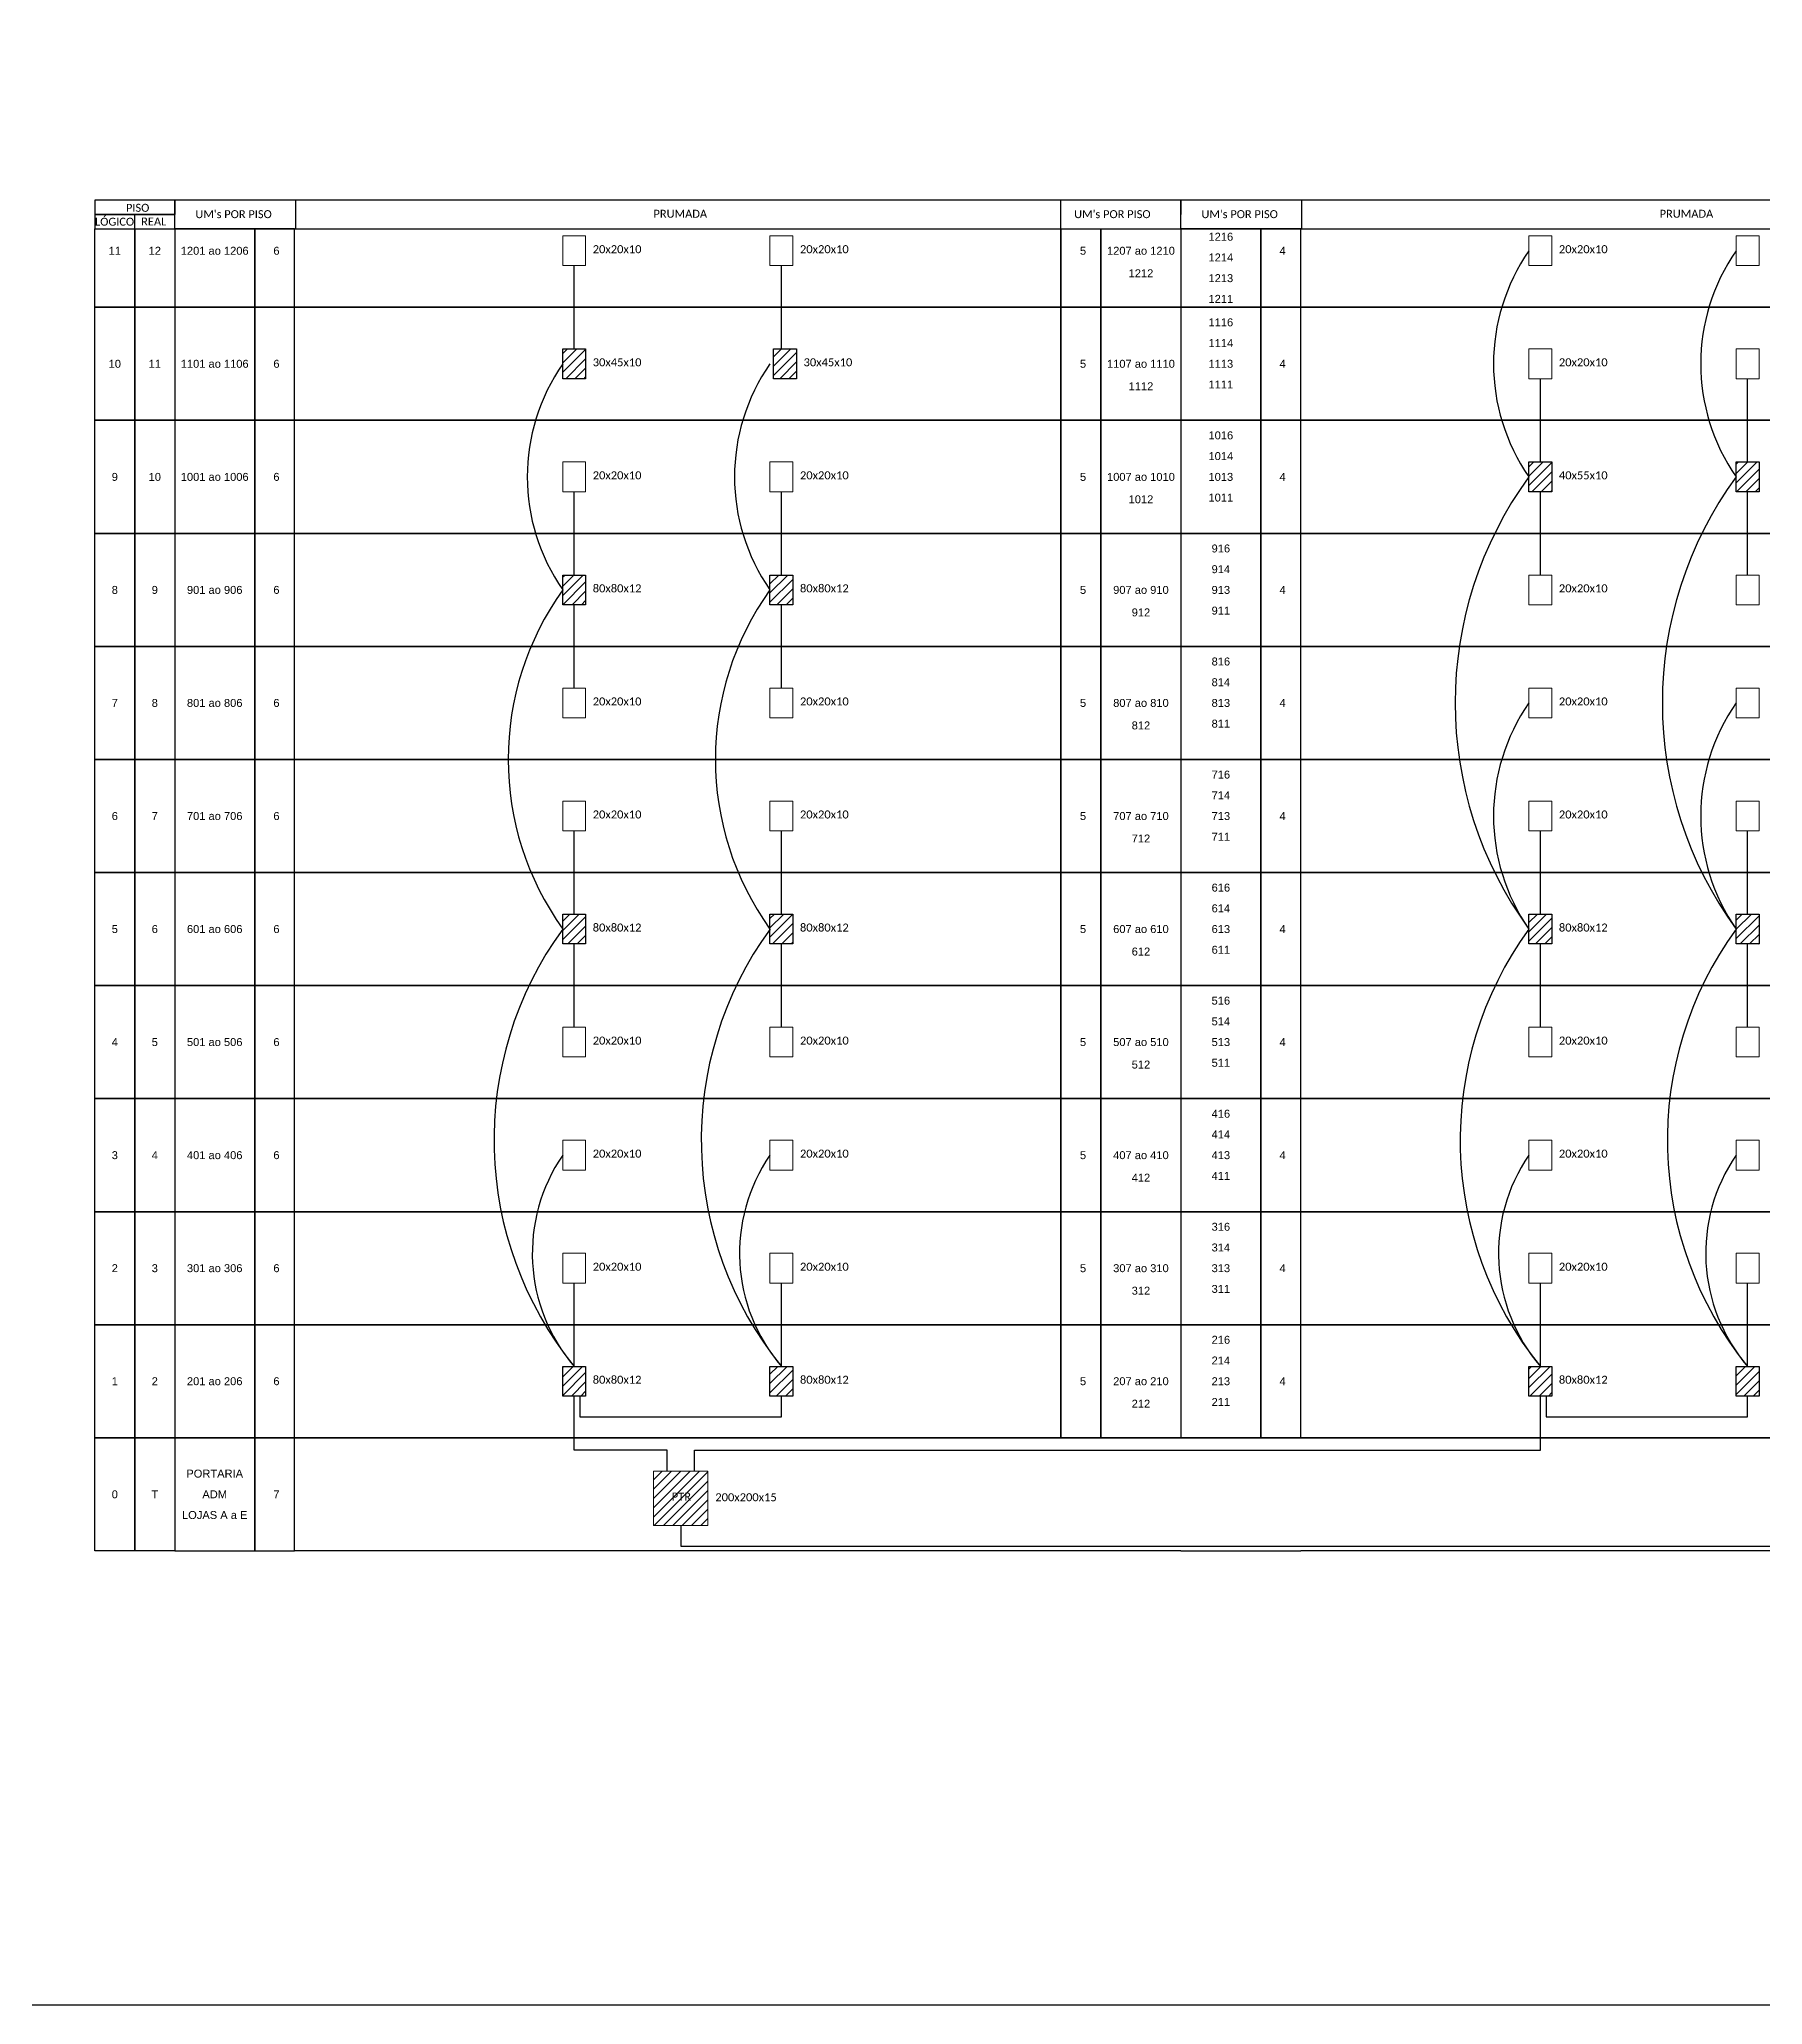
# Model space of a CAD drawing. Extents: x -89 to 1745, y 705 to 1299.
# Drawn here: x 255.6 to 515.9, y 705 to 1002 of the extents above; entities that cross this region are included whole.
import ezdxf
from ezdxf.enums import TextEntityAlignment as Align

# ---------------------------------------------------------------- set-up
doc = ezdxf.new("R2010")
doc.units = 0
doc.styles.add('ARIAL', font='arial.ttf')
doc.styles.add('WMF-Calibri0', font='calibri.ttf')

msp = doc.modelspace()

# ---------------------------------------------------------------- hatches: boundary and pattern name
h = msp.add_hatch()
h.set_pattern_fill('ANSI31', color=1, scale=0.3130435)
h.paths.add_polyline_path([(338.1, 869.82), (334.65, 869.82), (334.65, 865.32), (338.1, 865.32)])
h.paths.add_polyline_path([(369.4, 869.82), (365.95, 869.82), (365.95, 865.32), (369.4, 865.32)])
h.paths.add_polyline_path([(369.4, 921.07), (365.95, 921.07), (365.95, 916.57), (369.4, 916.57)])
h.paths.add_polyline_path([(338.1, 921.07), (334.65, 921.07), (334.65, 916.57), (338.1, 916.57)])
h.paths.add_polyline_path([(369.95, 955.24), (366.5, 955.24), (366.5, 950.74), (369.95, 950.74)])
h.paths.add_polyline_path([(338.1, 955.24), (334.65, 955.24), (334.65, 950.74), (338.1, 950.74)])
h.paths.add_polyline_path([(484.06, 938.15), (480.6, 938.15), (480.6, 933.66), (484.06, 933.66)])
h.paths.add_polyline_path([(515.36, 938.15), (511.91, 938.15), (511.91, 933.66), (515.36, 933.66)])
h.paths.add_polyline_path([(515.36, 869.82), (511.91, 869.82), (511.91, 865.32), (515.36, 865.32)])
h.paths.add_polyline_path([(484.06, 869.82), (480.6, 869.82), (480.6, 865.32), (484.06, 865.32)])
h.paths.add_polyline_path([(484.06, 801.48), (480.6, 801.48), (480.6, 796.99), (484.06, 796.99)])
h.paths.add_polyline_path([(515.36, 801.48), (511.91, 801.48), (511.91, 796.99), (515.36, 796.99)])
h.paths.add_polyline_path([(636.06, 801.48), (632.6, 801.48), (632.6, 796.99), (636.06, 796.99)])
h.paths.add_polyline_path([(667.36, 801.48), (663.91, 801.48), (663.91, 796.99), (667.36, 796.99)])
h.paths.add_polyline_path([(667.36, 869.82), (663.91, 869.82), (663.91, 865.32), (667.36, 865.32)])
h.paths.add_polyline_path([(636.06, 869.82), (632.6, 869.82), (632.6, 865.32), (636.06, 865.32)])
h.paths.add_polyline_path([(636.06, 921.07), (632.6, 921.07), (632.6, 916.57), (636.06, 916.57)])
h.paths.add_polyline_path([(667.36, 938.15), (663.91, 938.15), (663.91, 933.66), (667.36, 933.66)])
h.paths.add_polyline_path([(636.06, 955.24), (632.6, 955.24), (632.6, 950.74), (636.06, 950.74)])
h = msp.add_hatch()
h.set_pattern_fill('ANSI31', color=1, scale=0.3130435)
h.paths.add_polyline_path([(338.1, 801.48), (334.65, 801.48), (334.65, 796.99), (338.1, 796.99)])
h.paths.add_polyline_path([(369.4, 801.48), (365.95, 801.48), (365.95, 796.99), (369.4, 796.99)])
h = msp.add_hatch()
h.set_pattern_fill('ANSI31', color=1, scale=0.313043)
h.set_pattern_definition([(45, (23.7322, 2159.104), (-0.70280265, 0.70280265), [])])
h.paths.add_polyline_path([(356.58, 777.43), (356.58, 785.67), (348.33, 785.67), (348.33, 777.43)])
h.paths.add_polyline_path([(350.8, 780.89), (354.35, 780.89), (354.35, 782.7), (350.8, 782.7)], flags=24)

# ---------------------------------------------------------------- linework, layer by layer
for points in [[(-89.32, 705.02), (749.25, 705.02), (749.25, 1299.02), (-89.32, 1299.02), (-89.32, 705.02)], [(276.03, 973.4), (428.02, 973.4), (428.02, 977.69), (276.03, 977.69), (276.03, 977.69), (276.03, 975.54)], [(294.32, 973.4), (294.32, 977.69)], [(409.9, 973.4), (409.9, 977.69)], [(428.02, 973.4), (580.02, 973.4), (580.02, 977.69), (428.02, 977.69), (428.02, 977.69), (428.02, 975.54)], [(446.31, 973.4), (446.31, 977.69)], [(269.99, 973.4), (269.99, 975.54)], [(409.91, 773.61), (294.14, 773.61), (294.14, 790.69), (409.91, 790.69)], [(409.91, 790.69), (415.95, 790.69)], [(415.95, 790.69), (428.02, 790.69)], [(440.1, 790.69), (428.02, 790.69)], [(446.14, 790.69), (440.1, 790.69)], [(446.14, 790.69), (561.91, 790.69)], [(415.95, 773.61), (409.91, 773.61)], [(428.02, 773.61), (415.95, 773.61)], [(428.02, 773.61), (440.1, 773.61)], [(440.1, 773.61), (446.14, 773.61)], [(561.91, 773.61), (446.14, 773.61)]]:
    msp.add_lwpolyline(points)
for points in [[(263.95, 975.54), (276.03, 975.54), (276.03, 977.69), (263.95, 977.69)], [(263.95, 973.4), (276.03, 973.4), (276.03, 975.54), (263.95, 975.54)], [(263.95, 973.4), (269.99, 973.4), (269.99, 961.53), (263.95, 961.53)], [(269.99, 973.4), (276.03, 973.4), (276.03, 961.53), (269.99, 961.53)], [(288.1, 973.4), (276.03, 973.4), (276.03, 961.53), (288.1, 961.53)], [(294.14, 973.4), (288.1, 973.4), (288.1, 961.53), (294.14, 961.53)], [(294.14, 973.4), (409.91, 973.4), (409.91, 961.53), (294.14, 961.53)], [(409.91, 973.4), (415.95, 973.4), (415.95, 961.53), (409.91, 961.53)], [(415.95, 973.4), (428.02, 973.4), (428.02, 961.53), (415.95, 961.53)], [(440.1, 973.4), (428.02, 973.4), (428.02, 961.53), (440.1, 961.53)], [(446.14, 973.4), (440.1, 973.4), (440.1, 961.53), (446.14, 961.53)], [(446.14, 973.4), (561.91, 973.4), (561.91, 961.53), (446.14, 961.53)], [(263.95, 961.53), (269.99, 961.53), (269.99, 944.45), (263.95, 944.45)], [(269.99, 961.53), (276.03, 961.53), (276.03, 944.45), (269.99, 944.45)], [(288.1, 961.53), (276.03, 961.53), (276.03, 944.45), (288.1, 944.45)], [(294.14, 961.53), (288.1, 961.53), (288.1, 944.45), (294.14, 944.45)], [(294.14, 961.53), (409.91, 961.53), (409.91, 944.45), (294.14, 944.45)], [(409.91, 961.53), (415.95, 961.53), (415.95, 944.45), (409.91, 944.45)], [(415.95, 961.53), (428.02, 961.53), (428.02, 944.45), (415.95, 944.45)], [(440.1, 961.53), (428.02, 961.53), (428.02, 944.45), (440.1, 944.45)], [(446.14, 961.53), (440.1, 961.53), (440.1, 944.45), (446.14, 944.45)], [(446.14, 961.53), (561.91, 961.53), (561.91, 944.45), (446.14, 944.45)], [(263.95, 944.45), (269.99, 944.45), (269.99, 927.36), (263.95, 927.36)], [(269.99, 944.45), (276.03, 944.45), (276.03, 927.36), (269.99, 927.36)], [(288.1, 944.45), (276.03, 944.45), (276.03, 927.36), (288.1, 927.36)], [(294.14, 944.45), (288.1, 944.45), (288.1, 927.36), (294.14, 927.36)], [(294.14, 944.45), (409.91, 944.45), (409.91, 927.36), (294.14, 927.36)], [(409.91, 944.45), (415.95, 944.45), (415.95, 927.36), (409.91, 927.36)], [(415.95, 944.45), (428.02, 944.45), (428.02, 927.36), (415.95, 927.36)], [(440.1, 944.45), (428.02, 944.45), (428.02, 927.36), (440.1, 927.36)], [(446.14, 944.45), (440.1, 944.45), (440.1, 927.36), (446.14, 927.36)], [(446.14, 944.45), (561.91, 944.45), (561.91, 927.36), (446.14, 927.36)], [(263.95, 927.36), (269.99, 927.36), (269.99, 910.28), (263.95, 910.28)], [(269.99, 927.36), (276.03, 927.36), (276.03, 910.28), (269.99, 910.28)], [(288.1, 927.36), (276.03, 927.36), (276.03, 910.28), (288.1, 910.28)], [(294.14, 927.36), (288.1, 927.36), (288.1, 910.28), (294.14, 910.28)], [(294.14, 927.36), (409.91, 927.36), (409.91, 910.28), (294.14, 910.28)], [(409.91, 927.36), (415.95, 927.36), (415.95, 910.28), (409.91, 910.28)], [(415.95, 927.36), (428.02, 927.36), (428.02, 910.28), (415.95, 910.28)], [(440.1, 927.36), (428.02, 927.36), (428.02, 910.28), (440.1, 910.28)], [(446.14, 927.36), (440.1, 927.36), (440.1, 910.28), (446.14, 910.28)], [(446.14, 927.36), (561.91, 927.36), (561.91, 910.28), (446.14, 910.28)], [(263.95, 910.28), (269.99, 910.28), (269.99, 893.2), (263.95, 893.2)], [(269.99, 910.28), (276.03, 910.28), (276.03, 893.2), (269.99, 893.2)], [(288.1, 910.28), (276.03, 910.28), (276.03, 893.2), (288.1, 893.2)], [(294.14, 910.28), (288.1, 910.28), (288.1, 893.2), (294.14, 893.2)], [(294.14, 910.28), (409.91, 910.28), (409.91, 893.2), (294.14, 893.2)], [(409.91, 910.28), (415.95, 910.28), (415.95, 893.2), (409.91, 893.2)], [(415.95, 910.28), (428.02, 910.28), (428.02, 893.2), (415.95, 893.2)], [(440.1, 910.28), (428.02, 910.28), (428.02, 893.2), (440.1, 893.2)], [(446.14, 910.28), (440.1, 910.28), (440.1, 893.2), (446.14, 893.2)], [(446.14, 910.28), (561.91, 910.28), (561.91, 893.2), (446.14, 893.2)], [(263.95, 893.2), (269.99, 893.2), (269.99, 876.11), (263.95, 876.11)], [(269.99, 893.2), (276.03, 893.2), (276.03, 876.11), (269.99, 876.11)], [(288.1, 893.2), (276.03, 893.2), (276.03, 876.11), (288.1, 876.11)], [(294.14, 893.2), (288.1, 893.2), (288.1, 876.11), (294.14, 876.11)], [(294.14, 893.2), (409.91, 893.2), (409.91, 876.11), (294.14, 876.11)], [(409.91, 893.2), (415.95, 893.2), (415.95, 876.11), (409.91, 876.11)], [(415.95, 893.2), (428.02, 893.2), (428.02, 876.11), (415.95, 876.11)], [(440.1, 893.2), (428.02, 893.2), (428.02, 876.11), (440.1, 876.11)], [(446.14, 893.2), (440.1, 893.2), (440.1, 876.11), (446.14, 876.11)], [(446.14, 893.2), (561.91, 893.2), (561.91, 876.11), (446.14, 876.11)], [(263.95, 876.11), (269.99, 876.11), (269.99, 859.03), (263.95, 859.03)], [(269.99, 876.11), (276.03, 876.11), (276.03, 859.03), (269.99, 859.03)], [(288.1, 876.11), (276.03, 876.11), (276.03, 859.03), (288.1, 859.03)], [(294.14, 876.11), (288.1, 876.11), (288.1, 859.03), (294.14, 859.03)], [(294.14, 876.11), (409.91, 876.11), (409.91, 859.03), (294.14, 859.03)], [(409.91, 876.11), (415.95, 876.11), (415.95, 859.03), (409.91, 859.03)], [(415.95, 876.11), (428.02, 876.11), (428.02, 859.03), (415.95, 859.03)], [(440.1, 876.11), (428.02, 876.11), (428.02, 859.03), (440.1, 859.03)], [(446.14, 876.11), (440.1, 876.11), (440.1, 859.03), (446.14, 859.03)], [(446.14, 876.11), (561.91, 876.11), (561.91, 859.03), (446.14, 859.03)], [(263.95, 859.03), (269.99, 859.03), (269.99, 841.94), (263.95, 841.94)], [(269.99, 859.03), (276.03, 859.03), (276.03, 841.94), (269.99, 841.94)], [(288.1, 859.03), (276.03, 859.03), (276.03, 841.94), (288.1, 841.94)], [(294.14, 859.03), (288.1, 859.03), (288.1, 841.94), (294.14, 841.94)], [(294.14, 859.03), (409.91, 859.03), (409.91, 841.94), (294.14, 841.94)], [(409.91, 859.03), (415.95, 859.03), (415.95, 841.94), (409.91, 841.94)], [(415.95, 859.03), (428.02, 859.03), (428.02, 841.94), (415.95, 841.94)], [(440.1, 859.03), (428.02, 859.03), (428.02, 841.94), (440.1, 841.94)], [(446.14, 859.03), (440.1, 859.03), (440.1, 841.94), (446.14, 841.94)], [(446.14, 859.03), (561.91, 859.03), (561.91, 841.94), (446.14, 841.94)], [(263.95, 841.94), (269.99, 841.94), (269.99, 824.86), (263.95, 824.86)], [(269.99, 841.94), (276.03, 841.94), (276.03, 824.86), (269.99, 824.86)], [(288.1, 841.94), (276.03, 841.94), (276.03, 824.86), (288.1, 824.86)], [(294.14, 841.94), (288.1, 841.94), (288.1, 824.86), (294.14, 824.86)], [(294.14, 841.94), (409.91, 841.94), (409.91, 824.86), (294.14, 824.86)], [(409.91, 841.94), (415.95, 841.94), (415.95, 824.86), (409.91, 824.86)], [(415.95, 841.94), (428.02, 841.94), (428.02, 824.86), (415.95, 824.86)], [(440.1, 841.94), (428.02, 841.94), (428.02, 824.86), (440.1, 824.86)], [(446.14, 841.94), (440.1, 841.94), (440.1, 824.86), (446.14, 824.86)], [(446.14, 841.94), (561.91, 841.94), (561.91, 824.86), (446.14, 824.86)], [(263.95, 824.86), (269.99, 824.86), (269.99, 807.78), (263.95, 807.78)], [(269.99, 824.86), (276.03, 824.86), (276.03, 807.78), (269.99, 807.78)], [(288.1, 824.86), (276.03, 824.86), (276.03, 807.78), (288.1, 807.78)], [(294.14, 824.86), (288.1, 824.86), (288.1, 807.78), (294.14, 807.78)], [(294.14, 824.86), (409.91, 824.86), (409.91, 807.78), (294.14, 807.78)], [(409.91, 824.86), (415.95, 824.86), (415.95, 807.78), (409.91, 807.78)], [(415.95, 824.86), (428.02, 824.86), (428.02, 807.78), (415.95, 807.78)], [(440.1, 824.86), (428.02, 824.86), (428.02, 807.78), (440.1, 807.78)], [(446.14, 824.86), (440.1, 824.86), (440.1, 807.78), (446.14, 807.78)], [(446.14, 824.86), (561.91, 824.86), (561.91, 807.78), (446.14, 807.78)], [(263.95, 807.78), (269.99, 807.78), (269.99, 790.69), (263.95, 790.69)], [(269.99, 807.78), (276.03, 807.78), (276.03, 790.69), (269.99, 790.69)], [(288.1, 807.78), (276.03, 807.78), (276.03, 790.69), (288.1, 790.69)], [(294.14, 807.78), (288.1, 807.78), (288.1, 790.69), (294.14, 790.69)], [(294.14, 807.78), (409.91, 807.78), (409.91, 790.69), (294.14, 790.69)], [(409.91, 807.78), (415.95, 807.78), (415.95, 790.69), (409.91, 790.69)], [(415.95, 807.78), (428.02, 807.78), (428.02, 790.69), (415.95, 790.69)], [(440.1, 807.78), (428.02, 807.78), (428.02, 790.69), (440.1, 790.69)], [(446.14, 807.78), (440.1, 807.78), (440.1, 790.69), (446.14, 790.69)], [(446.14, 807.78), (561.91, 807.78), (561.91, 790.69), (446.14, 790.69)], [(263.95, 790.69), (269.99, 790.69), (269.99, 773.61), (263.95, 773.61)], [(269.99, 790.69), (276.03, 790.69), (276.03, 773.61), (269.99, 773.61)], [(288.1, 790.69), (276.03, 790.69), (276.03, 773.61), (288.1, 773.61)], [(294.14, 790.69), (288.1, 790.69), (288.1, 773.61), (294.14, 773.61)]]:
    msp.add_lwpolyline(points, close=True)
at = {"color": 0, "lineweight": 0}
for points in [[(334.65, 972.32), (338.1, 972.32), (338.1, 967.82), (334.65, 967.82)], [(365.95, 972.32), (369.4, 972.32), (369.4, 967.82), (365.95, 967.82)], [(480.6, 972.32), (484.06, 972.32), (484.06, 967.82), (480.6, 967.82)], [(511.91, 972.32), (515.36, 972.32), (515.36, 967.82), (511.91, 967.82)], [(480.6, 955.24), (484.06, 955.24), (484.06, 950.74), (480.6, 950.74)], [(511.91, 955.24), (515.36, 955.24), (515.36, 950.74), (511.91, 950.74)], [(334.65, 938.15), (338.1, 938.15), (338.1, 933.66), (334.65, 933.66)], [(365.95, 938.15), (369.4, 938.15), (369.4, 933.66), (365.95, 933.66)], [(480.6, 921.07), (484.06, 921.07), (484.06, 916.57), (480.6, 916.57)], [(511.91, 921.07), (515.36, 921.07), (515.36, 916.57), (511.91, 916.57)], [(334.65, 903.99), (338.1, 903.99), (338.1, 899.49), (334.65, 899.49)], [(365.95, 903.99), (369.4, 903.99), (369.4, 899.49), (365.95, 899.49)], [(480.6, 903.99), (484.06, 903.99), (484.06, 899.49), (480.6, 899.49)], [(511.91, 903.99), (515.36, 903.99), (515.36, 899.49), (511.91, 899.49)], [(334.65, 886.9), (338.1, 886.9), (338.1, 882.41), (334.65, 882.41)], [(365.95, 886.9), (369.4, 886.9), (369.4, 882.41), (365.95, 882.41)], [(480.6, 886.9), (484.06, 886.9), (484.06, 882.41), (480.6, 882.41)], [(511.91, 886.9), (515.36, 886.9), (515.36, 882.41), (511.91, 882.41)], [(334.65, 852.74), (338.1, 852.74), (338.1, 848.24), (334.65, 848.24)], [(365.95, 852.74), (369.4, 852.74), (369.4, 848.24), (365.95, 848.24)], [(480.6, 852.74), (484.06, 852.74), (484.06, 848.24), (480.6, 848.24)], [(511.91, 852.74), (515.36, 852.74), (515.36, 848.24), (511.91, 848.24)], [(334.65, 835.65), (338.1, 835.65), (338.1, 831.15), (334.65, 831.15)], [(365.95, 835.65), (369.4, 835.65), (369.4, 831.15), (365.95, 831.15)], [(480.6, 835.65), (484.06, 835.65), (484.06, 831.15), (480.6, 831.15)], [(511.91, 835.65), (515.36, 835.65), (515.36, 831.15), (511.91, 831.15)], [(334.65, 818.57), (338.1, 818.57), (338.1, 814.07), (334.65, 814.07)], [(365.95, 818.57), (369.4, 818.57), (369.4, 814.07), (365.95, 814.07)], [(480.6, 818.57), (484.06, 818.57), (484.06, 814.07), (480.6, 814.07)], [(511.91, 818.57), (515.36, 818.57), (515.36, 814.07), (511.91, 814.07)]]:
    msp.add_lwpolyline(points, close=True, dxfattribs=at)
at = {"color": 3}
for points in [[(336.37, 955.24), (336.37, 967.82)], [(367.68, 955.24), (367.68, 967.82)], [(482.33, 938.15), (482.33, 950.74)], [(513.64, 938.15), (513.64, 950.74)], [(336.37, 921.07), (336.37, 933.66)], [(367.68, 921.07), (367.68, 933.66)], [(482.33, 921.07), (482.33, 933.66)], [(513.64, 921.07), (513.64, 933.66)], [(336.37, 903.99), (336.37, 916.57)], [(367.68, 903.99), (367.68, 916.57)], [(336.37, 869.82), (336.37, 882.41)], [(367.68, 869.82), (367.68, 882.41)], [(482.33, 869.82), (482.33, 882.41)], [(513.64, 869.82), (513.64, 882.41)], [(336.37, 852.74), (336.37, 865.32)], [(367.68, 852.74), (367.68, 865.32)], [(482.33, 852.74), (482.33, 865.32)], [(513.64, 852.74), (513.64, 865.32)], [(336.37, 801.48), (336.37, 814.07)], [(367.68, 801.48), (367.68, 814.07)], [(482.33, 801.48), (482.33, 814.07)], [(513.64, 801.48), (513.64, 814.07)], [(350.4, 785.67), (350.4, 788.8), (336.37, 788.8), (336.37, 796.99)], [(337.24, 796.99), (337.24, 793.86), (367.68, 793.86), (367.68, 796.99)], [(354.52, 785.67), (354.52, 788.8), (482.33, 788.8), (482.33, 796.99)], [(483.2, 796.99), (483.2, 793.86), (513.64, 793.86), (513.64, 796.99)], [(352.46, 777.43), (352.46, 774.3), (522.54, 774.3), (522.54, 777.43)]]:
    msp.add_lwpolyline(points, dxfattribs=at)
at = {"color": 1}
for points in [[(334.65, 955.24), (338.1, 955.24), (338.1, 950.74), (334.65, 950.74)], [(366.5, 955.24), (369.95, 955.24), (369.95, 950.74), (366.5, 950.74)], [(480.6, 938.15), (484.06, 938.15), (484.06, 933.66), (480.6, 933.66)], [(511.91, 938.15), (515.36, 938.15), (515.36, 933.66), (511.91, 933.66)], [(334.65, 921.07), (338.1, 921.07), (338.1, 916.57), (334.65, 916.57)], [(365.95, 921.07), (369.4, 921.07), (369.4, 916.57), (365.95, 916.57)], [(334.65, 869.82), (338.1, 869.82), (338.1, 865.32), (334.65, 865.32)], [(365.95, 869.82), (369.4, 869.82), (369.4, 865.32), (365.95, 865.32)], [(480.6, 869.82), (484.06, 869.82), (484.06, 865.32), (480.6, 865.32)], [(511.91, 869.82), (515.36, 869.82), (515.36, 865.32), (511.91, 865.32)], [(334.65, 801.48), (338.1, 801.48), (338.1, 796.99), (334.65, 796.99)], [(365.95, 801.48), (369.4, 801.48), (369.4, 796.99), (365.95, 796.99)], [(480.6, 801.48), (484.06, 801.48), (484.06, 796.99), (480.6, 796.99)], [(511.91, 801.48), (515.36, 801.48), (515.36, 796.99), (511.91, 796.99)]]:
    msp.add_lwpolyline(points, close=True, dxfattribs=at)
at = {"color": 1, "lineweight": 0}
msp.add_lwpolyline([(348.33, 785.67), (356.58, 785.67), (356.58, 777.43), (348.33, 777.43)], close=True, dxfattribs=at)
at = {"color": 3}
for centre, radius, start, end in [((505.17, 952.99), 29.92, 145.1836, 214.8164), ((536.47, 952.99), 29.92, 145.1836, 214.8164), ((359.21, 935.9), 29.92, 145.1836, 214.8164), ((390.51, 935.9), 29.92, 145.1836, 214.8164), ((527.41, 901.74), 57.95, 143.8696, 216.1304), ((558.71, 901.74), 57.95, 143.8696, 216.1304), ((370.33, 893.2), 43.93, 144.317, 215.683), ((401.63, 893.2), 43.93, 144.317, 215.683), ((505.17, 884.65), 29.92, 145.1836, 214.8164), ((536.47, 884.65), 29.92, 145.1836, 214.8164), ((378.52, 835.65), 54.26, 143.965, 219.0298), ((409.83, 835.65), 54.26, 143.965, 219.0298), ((524.48, 835.65), 54.26, 143.965, 219.0298), ((555.78, 835.65), 54.26, 143.965, 219.0298), ((356.28, 818.57), 26.24, 145.5655, 220.6304), ((387.59, 818.57), 26.24, 145.5655, 220.6304), ((502.24, 818.57), 26.24, 145.5655, 220.6304), ((533.55, 818.57), 26.24, 145.5655, 220.6304)]:
    msp.add_arc(centre, radius, start, end, dxfattribs=at)

# ---------------------------------------------------------------- texts
at = {"style": 'WMF-Calibri0'}
for s, height, p in [('     PISO', 1.2, (266.54, 975.96)), ('  LÓGICO', 1.2, (263.13, 973.86)), ('    REAL', 1.2, (269.26, 973.89)), ("UM's POR PISO", 1.2, (279.14, 975)), ('PRUMADA', 1.2, (348.35, 975.06)), ("UM's POR PISO", 1.2, (411.9, 975)), ("UM's POR PISO", 1.2, (431.13, 975)), ('PRUMADA', 1.2, (500.35, 975.06)), ('20x20x10', 1.209, (339.17, 969.7)), ('20x20x10', 1.209, (370.48, 969.7)), ('20x20x10', 1.209, (485.13, 969.7)), ('20x20x10', 1.209, (485.13, 952.61)), ('20x20x10', 1.209, (339.17, 935.53)), ('20x20x10', 1.209, (370.48, 935.53)), ('20x20x10', 1.209, (485.13, 918.45)), ('20x20x10', 1.209, (339.17, 901.36)), ('20x20x10', 1.209, (370.48, 901.36)), ('20x20x10', 1.209, (485.13, 901.36)), ('20x20x10', 1.209, (339.17, 884.28)), ('20x20x10', 1.209, (370.48, 884.28)), ('20x20x10', 1.209, (485.13, 884.28)), ('80x80x12', 1.209, (370.48, 867.19)), ('20x20x10', 1.209, (339.17, 850.11)), ('20x20x10', 1.209, (370.48, 850.11)), ('20x20x10', 1.209, (485.13, 850.11)), ('20x20x10', 1.209, (339.17, 833.03)), ('20x20x10', 1.209, (370.48, 833.03)), ('20x20x10', 1.209, (485.13, 833.03)), ('20x20x10', 1.209, (339.17, 815.94)), ('20x20x10', 1.209, (370.48, 815.94)), ('20x20x10', 1.209, (485.13, 815.94)), ('PTR', 1.209, (351.11, 781.2)), ('200x200x15', 1.209, (357.69, 781.1))]:
    msp.add_text(s, height=height, dxfattribs=at).set_placement(p)
at = {"style": 'ARIAL'}
for s, p in [('1216', (434.06, 972.19)), ('11', (266.97, 970.07)), ('12', (273.01, 970.07)), ('1201 ao 1206', (282.06, 970.07)), ('6', (291.39, 970.07)), ('5', (413.24, 970.07)), ('1207 ao 1210', (421.99, 970.07)), ('1214', (434.06, 969.06)), ('4', (443.39, 970.07)), ('1212', (421.99, 966.67)), ('1213', (434.06, 965.93)), ('1211', (434.06, 962.8)), ('1116', (434.06, 959.25)), ('1114', (434.06, 956.12)), ('10', (266.97, 952.99)), ('11', (273.01, 952.99)), ('1101 ao 1106', (282.06, 952.99)), ('6', (291.39, 952.99)), ('5', (413.24, 952.99)), ('1107 ao 1110', (421.99, 952.99)), ('1113', (434.06, 952.99)), ('4', (443.39, 952.99)), ('1111', (434.06, 949.86)), ('1112', (421.99, 949.59)), ('1016', (434.06, 942.17)), ('1014', (434.06, 939.04)), ('9', (266.97, 935.9)), ('10', (273.01, 935.9)), ('1001 ao 1006', (282.06, 935.9)), ('6', (291.39, 935.9)), ('5', (413.24, 935.9)), ('1007 ao 1010', (421.99, 935.9)), ('1013', (434.06, 935.9)), ('4', (443.39, 935.9)), ('1012', (421.99, 932.51)), ('1011', (434.06, 932.77)), ('916', (434.06, 925.08)), ('914', (434.06, 921.95)), ('8', (266.97, 918.82)), ('9', (273.01, 918.82)), ('901 ao 906', (282.06, 918.82)), ('6', (291.39, 918.82)), ('5', (413.24, 918.82)), ('907 ao 910', (421.99, 918.82)), ('913', (434.06, 918.82)), ('4', (443.39, 918.82)), ('912', (421.99, 915.42)), ('911', (434.06, 915.69)), ('816', (434.06, 908)), ('814', (434.06, 904.87)), ('7', (266.97, 901.74)), ('8', (273.01, 901.74)), ('801 ao 806', (282.06, 901.74)), ('6', (291.39, 901.74)), ('5', (413.24, 901.74)), ('807 ao 810', (421.99, 901.74)), ('813', (434.06, 901.74)), ('4', (443.39, 901.74)), ('812', (421.99, 898.34)), ('811', (434.06, 898.61)), ('716', (434.06, 890.91)), ('714', (434.06, 887.78)), ('6', (266.97, 884.65)), ('7', (273.01, 884.65)), ('701 ao 706', (282.06, 884.65)), ('6', (291.39, 884.65)), ('5', (413.24, 884.65)), ('707 ao 710', (421.99, 884.65)), ('713', (434.06, 884.65)), ('4', (443.39, 884.65)), ('711', (434.06, 881.52)), ('712', (421.99, 881.25)), ('616', (434.06, 873.83)), ('614', (434.06, 870.7)), ('5', (266.97, 867.57)), ('6', (273.01, 867.57)), ('601 ao 606', (282.06, 867.57)), ('6', (291.39, 867.57)), ('5', (413.24, 867.57)), ('607 ao 610', (421.99, 867.57)), ('613', (434.06, 867.57)), ('4', (443.39, 867.57)), ('612', (421.99, 864.17)), ('611', (434.06, 864.44)), ('516', (434.06, 856.75)), ('514', (434.06, 853.62)), ('4', (266.97, 850.49)), ('5', (273.01, 850.49)), ('501 ao 506', (282.06, 850.49)), ('6', (291.39, 850.49)), ('5', (413.24, 850.49)), ('507 ao 510', (421.99, 850.49)), ('513', (434.06, 850.49)), ('4', (443.39, 850.49)), ('512', (421.99, 847.09)), ('511', (434.06, 847.36)), ('416', (434.06, 839.66)), ('414', (434.06, 836.53)), ('3', (266.97, 833.4)), ('4', (273.01, 833.4)), ('401 ao 406', (282.06, 833.4)), ('6', (291.39, 833.4)), ('5', (413.24, 833.4)), ('407 ao 410', (421.99, 833.4)), ('413', (434.06, 833.4)), ('4', (443.39, 833.4)), ('412', (421.99, 830)), ('411', (434.06, 830.27)), ('316', (434.06, 822.58)), ('314', (434.06, 819.45)), ('2', (266.97, 816.32)), ('3', (273.01, 816.32)), ('301 ao 306', (282.06, 816.32)), ('6', (291.39, 816.32)), ('5', (413.24, 816.32)), ('307 ao 310', (421.99, 816.32)), ('313', (434.06, 816.32)), ('4', (443.39, 816.32)), ('311', (434.06, 813.19)), ('312', (421.99, 812.92)), ('216', (434.06, 805.5)), ('214', (434.06, 802.37)), ('1', (266.97, 799.24)), ('2', (273.01, 799.24)), ('201 ao 206', (282.06, 799.24)), ('6', (291.39, 799.24)), ('5', (413.24, 799.24)), ('207 ao 210', (421.99, 799.24)), ('213', (434.06, 799.24)), ('4', (443.39, 799.24)), ('212', (421.99, 795.84)), ('211', (434.06, 796.1)), ('PORTARIA', (282.06, 785.28)), ('0', (266.97, 782.15)), ('T', (273.01, 782.15)), ('ADM', (282.06, 782.15)), ('7', (291.39, 782.15)), ('LOJAS A a E', (282.06, 779.02))]:
    msp.add_text(s, height=1.2, dxfattribs=at).set_placement(p, align=Align.MIDDLE_CENTER)
at = {"color": 1, "style": 'WMF-Calibri0'}
for s, p in [('30x45x10', (339.17, 952.61)), ('30x45x10', (371.02, 952.61)), ('40x55x10', (485.13, 935.53)), ('80x80x12', (339.17, 918.45)), ('80x80x12', (370.48, 918.45)), ('80x80x12', (339.17, 867.19)), ('80x80x12', (485.13, 867.19)), ('80x80x12', (339.17, 798.86)), ('80x80x12', (370.48, 798.86)), ('80x80x12', (485.13, 798.86))]:
    msp.add_text(s, height=1.209, dxfattribs=at).set_placement(p)

doc.saveas('drawing.dxf')
